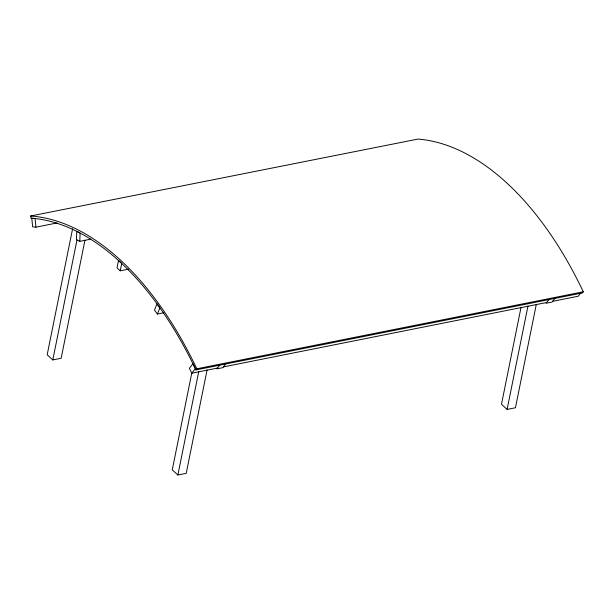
<?xml version="1.0" encoding="UTF-8"?>
<svg xmlns="http://www.w3.org/2000/svg" width="614" height="614" viewBox="0 0 614 614"><rect width="100%" height="100%" fill="white"/><g stroke="black" fill="none" stroke-linecap="round" stroke-linejoin="round"><path stroke-width="0.92" d="M79.774 241.34L80.135 233.113L76.788 231.363L76.42 239.59L79.774 241.34L90.765 239.153M72.59 228.776L47.178 354.777L52.796 359.934L61.147 358.277L84.962 240.151M52.796 359.934L76.988 239.944M120.221 270.82L121.718 263.406L118.51 260.451L117.021 267.865L120.221 270.82L128.472 269.178M191.921 372.345L172.265 469.84L177.876 475.006L186.226 473.34L207.079 369.912M177.876 475.006L198.736 371.57M520.964 307.698L501.492 404.258L507.103 409.423L515.453 407.757L536.314 304.321M507.103 409.423L527.963 305.987M157.376 314.053L159.916 307.837L157.023 303.846L154.475 310.062L157.376 314.053L163.785 312.779M191.775 373.205L195.329 368.684L192.95 363.78L189.396 368.3L191.775 373.205L217.425 368.101M219.789 365.084L216.826 368.853L222.798 367.663L225.752 363.895M549.016 299.502L546.061 303.27L552.024 302.08L554.987 298.312M581.22 292.448L578.258 296.217L552.615 301.328M35.965 227.157L32.665 226.835L31.759 218.216A314.644 173.708 78.7 0 1 195.329 368.684L195.92 369.92L196.818 368.799L583.3 291.803L582.709 290.575A316.824 174.906 78.7 0 0 418.011 139.071L30.7 215.982L30.93 218.131L35.059 218.538L35.965 227.157L57.033 222.966M583.3 291.803L582.41 292.924L195.92 369.92M223.389 366.911L546.652 302.51M30.7 215.982L31.529 216.059A316.824 174.906 78.7 0 1 196.219 367.571L196.818 368.799"/></g></svg>
